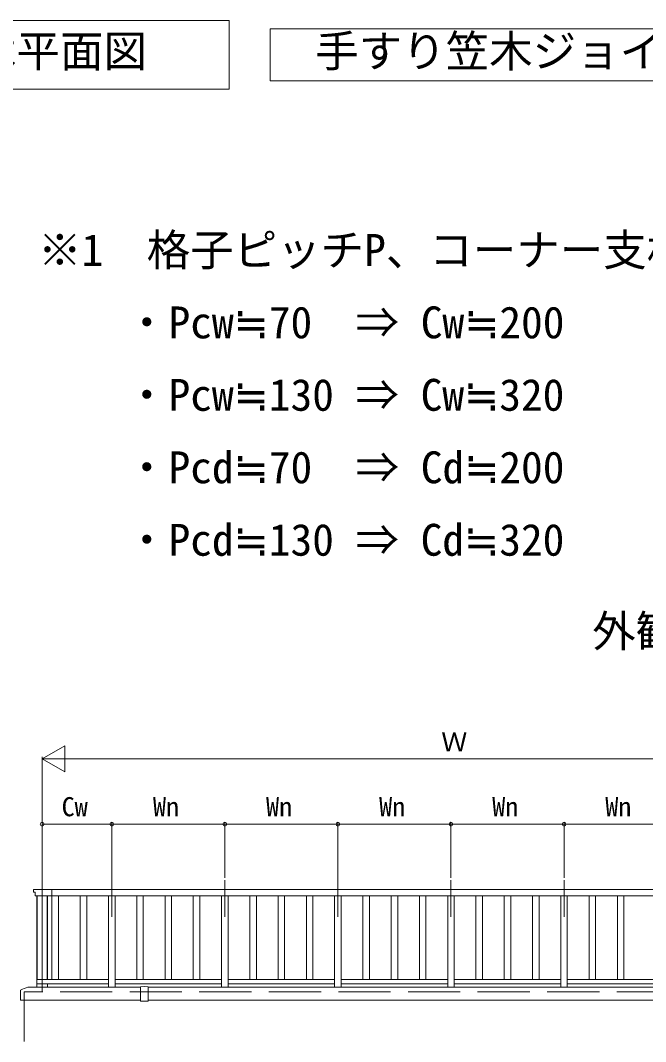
# Model space of a CAD drawing. Units: millimetres, scale not verified. Extents: x -990 to 990, y -1600 to 1603.
# Drawn here: x 270 to 557.5, y 42.8 to 512.5 of the extents above; entities that cross this region are included whole.
import ezdxf
from ezdxf.enums import TextEntityAlignment as Align

# ---------------------------------------------------------------- set-up
doc = ezdxf.new("R2010")
doc.units = ezdxf.units.MM
doc.header["$LTSCALE"] = 8
doc.linetypes.add('CHAIN2', pattern=[12, 9, -1, 1, -1])
doc.linetypes.add('DASHED3', pattern=[4, 3, -1])
for name, color, linetype, lineweight in [('0-1_USER1', 3, 'Continuous', 9), ('0-7_YSS_K', 6, 'Continuous', 9), ('0-9_YSS_KE', 4, 'Continuous', 9)]:
    doc.layers.add(name, color=color, linetype=linetype, lineweight=lineweight)
doc.styles.add('ＭＳ ゴシック', font='')
doc.styles.get('ＭＳ ゴシック').set_extended_font_data('MS Gothic')

msp = doc.modelspace()

# ---------------------------------------------------------------- linework, layer by layer
at = {"layer": '0-1_USER1'}
for points in [[(158.401, 480.792), (158.401, 512.459), (365.936, 512.459), (365.936, 480.792)], [(384.89, 484.621), (384.89, 508.621), (675.857, 508.621), (675.857, 484.621)]]:
    msp.add_lwpolyline(points, close=True, dxfattribs=at)
at = {"layer": '0-7_YSS_K'}
for p, q in [((279.996, 172.754), (290.389, 178.754)), ((290.389, 166.754), (290.389, 178.754)), ((279.996, 112.404), (279.996, 173.754)), ((279.996, 172.754), (290.389, 166.754)), ((279.996, 172.754), (300.781, 172.754)), ((291.996, 172.754), (643.996, 172.754)), ((279.996, 118.317), (279.996, 143.754)), ((279.996, 142.754), (311.996, 142.754)), ((311.996, 108.791), (311.996, 143.754)), ((311.996, 108.791), (311.996, 143.754)), ((311.996, 142.754), (363.996, 142.754)), ((363.996, 118.018), (363.996, 143.754)), ((363.996, 118.018), (363.996, 143.754)), ((363.996, 142.754), (415.996, 142.754)), ((415.996, 118.118), (415.996, 143.754)), ((415.996, 115.891), (415.996, 143.754)), ((415.996, 142.754), (467.996, 142.754)), ((467.996, 118.018), (467.996, 143.754)), ((467.996, 118.018), (467.996, 143.754)), ((467.996, 142.754), (519.996, 142.754)), ((519.996, 118.018), (519.996, 143.754)), ((519.996, 118.018), (519.996, 143.754)), ((519.996, 142.754), (571.996, 142.754))]:
    msp.add_line(p, q, dxfattribs=at)
for centre in [(279.996, 142.754), (311.996, 142.754), (311.996, 142.754), (363.996, 142.754), (363.996, 142.754), (415.996, 142.754), (415.996, 142.754), (467.996, 142.754), (467.996, 142.754), (519.996, 142.754), (519.996, 142.754)]:
    msp.add_circle(centre, 0.85, dxfattribs=at)
at = {"layer": '0-9_YSS_KE'}
for p, q in [((276.199, 112.754), (659.794, 112.754)), ((284.496, 112.754), (284.496, 109.754)), ((275.996, 112.554), (275.996, 111.754)), ((276.196, 111.554), (276.696, 111.554)), ((276.796, 111.454), (276.796, 109.854)), ((276.896, 109.754), (277.416, 109.754)), ((277.416, 109.754), (659.096, 109.754)), ((277.496, 109.754), (277.496, 67.754)), ((277.746, 109.754), (277.746, 71.254)), ((282.246, 109.754), (282.246, 71.254)), ((282.496, 109.754), (282.496, 71.254)), ((284.496, 109.754), (284.496, 71.254)), ((287.496, 109.754), (287.496, 71.254)), ((297.496, 109.754), (297.496, 71.254)), ((300.496, 109.754), (300.496, 71.254)), ((310.496, 109.754), (310.496, 67.754)), ((313.496, 109.754), (313.496, 67.754)), ((323.496, 109.754), (323.496, 71.254)), ((326.496, 109.754), (326.496, 71.254)), ((336.496, 109.754), (336.496, 71.254)), ((339.496, 109.754), (339.496, 71.254)), ((349.496, 109.754), (349.496, 71.254)), ((352.496, 109.754), (352.496, 71.254)), ((362.496, 109.754), (362.496, 67.754)), ((365.496, 109.754), (365.496, 67.754)), ((375.496, 109.754), (375.496, 71.254)), ((378.496, 109.754), (378.496, 71.254)), ((388.496, 109.754), (388.496, 71.254)), ((391.496, 109.754), (391.496, 71.254)), ((401.496, 109.754), (401.496, 71.254)), ((404.496, 109.754), (404.496, 71.254)), ((414.496, 109.754), (414.496, 67.754)), ((417.496, 109.754), (417.496, 67.754)), ((427.496, 109.754), (427.496, 71.254)), ((430.496, 109.754), (430.496, 71.254)), ((440.496, 109.754), (440.496, 71.254)), ((443.496, 109.754), (443.496, 71.254)), ((453.496, 109.754), (453.496, 71.254)), ((456.496, 109.754), (456.496, 71.254)), ((466.496, 109.754), (466.496, 67.754)), ((469.496, 109.754), (469.496, 67.754)), ((479.496, 109.754), (479.496, 71.254)), ((482.496, 109.754), (482.496, 71.254)), ((492.496, 109.754), (492.496, 71.254)), ((495.496, 109.754), (495.496, 71.254)), ((505.496, 109.754), (505.496, 71.254)), ((508.496, 109.754), (508.496, 71.254)), ((518.496, 109.754), (518.496, 67.754)), ((521.496, 109.754), (521.496, 67.754)), ((531.496, 109.754), (531.496, 71.254)), ((534.496, 109.754), (534.496, 71.254)), ((544.496, 109.754), (544.496, 71.254)), ((547.496, 109.754), (547.496, 71.254)), ((277.496, 71.254), (310.496, 71.254)), ((313.496, 71.254), (362.496, 71.254)), ((365.496, 71.254), (414.496, 71.254)), ((417.496, 71.254), (466.496, 71.254)), ((469.496, 71.254), (518.496, 71.254)), ((521.496, 71.254), (570.496, 71.254)), ((269.996, 66.254), (269.996, 62.784)), ((325.247, 67.754), (273.558, 67.754)), ((277.496, 69.254), (310.496, 69.254)), ((282.496, 69.254), (282.496, 67.754)), ((313.496, 69.254), (362.496, 69.254)), ((325.247, 61.512), (325.247, 67.897)), ((326.997, 68.054), (325.343, 67.997)), ((326.997, 68.054), (328.65, 67.997)), ((328.747, 67.897), (328.747, 61.512)), ((607.246, 67.754), (328.747, 67.754)), ((365.496, 69.254), (414.496, 69.254)), ((417.496, 69.254), (466.496, 69.254)), ((469.496, 69.254), (518.496, 69.254)), ((521.496, 69.254), (570.496, 69.254)), ((270.026, 62.754), (270.041, 62.754)), ((270.071, 62.724), (270.071, 61.784)), ((270.101, 61.754), (325.247, 61.754)), ((270.101, 61.754), (270.181, 61.754)), ((271.746, 61.755), (271.746, 42.755)), ((326.997, 61.354), (325.343, 61.412)), ((326.997, 61.354), (328.65, 61.412)), ((328.747, 61.754), (607.246, 61.754))]:
    msp.add_line(p, q, dxfattribs=at)
at = {"layer": '0-9_YSS_KE', "linetype": 'CHAIN2'}
for p, q in [((279.996, 65.655), (279.996, 117.317)), ((311.996, 117.018), (311.996, 100.061)), ((363.996, 117.018), (363.996, 100.061)), ((415.996, 117.018), (415.996, 100.061)), ((467.996, 117.018), (467.996, 100.061)), ((519.996, 117.018), (519.996, 100.061))]:
    msp.add_line(p, q, dxfattribs=at)
at = {"layer": '0-9_YSS_KE', "linetype": 'DASHED3'}
for p, q in [((271.746, 65.655), (271.746, 61.755)), ((664.246, 65.655), (271.746, 65.655))]:
    msp.add_line(p, q, dxfattribs=at)
at = {"layer": '0-9_YSS_KE'}
for centre, radius, start, end in [((276.196, 112.554), 0.2, 89.17236, 180), ((276.196, 111.754), 0.2, 180, 270), ((276.696, 111.454), 0.1, 0, 90), ((276.896, 109.854), 0.1, 180, 270), ((270.196, 66.254), 0.2, 118.78907, 180), ((276.842, 54.16), 14, 104.08208, 118.78907), ((273.558, 67.254), 0.5, 89.99998, 104.08206), ((325.347, 67.897), 0.1, 92, 180), ((328.647, 67.897), 0.1, 360, 88), ((270.026, 62.784), 0.03, 180, 270), ((270.041, 62.724), 0.03, 0, 90), ((270.101, 61.784), 0.03, 179.99997, 269.99997), ((325.347, 61.512), 0.1, 180, 268), ((328.647, 61.512), 0.1, 272, 0)]:
    msp.add_arc(centre, radius, start, end, dxfattribs=at)

# ---------------------------------------------------------------- texts
at = {"layer": '0-1_USER1', "style": 'ＭＳ ゴシック'}
for s, p in [('手すり笠木平面図', (168.235, 486.626)), ('手すり笠木ジョイント部', (405.583, 486.621)), ('※1\u3000格子ピッチP、コーナー支柱位置Cについて', (278.117, 395.176)), ('\u3000\u3000・Pcw≒70\u3000⇒ Cw≒200', (278.117, 361.843)), ('\u3000\u3000・Pcw≒130 ⇒ Cw≒320', (278.117, 328.509)), ('\u3000\u3000・Pcd≒70\u3000⇒ Cd≒200', (278.117, 295.176)), ('\u3000\u3000・Pcd≒130 ⇒ Cd≒320', (278.117, 261.843)), ('外観姿図', (532.956, 219.809))]:
    msp.add_text(s, height=14.66, dxfattribs=at).set_placement(p, align=Align.BOTTOM_LEFT)
at = {"layer": '0-7_YSS_K', "style": 'ＭＳ ゴシック'}
for s, p in [('Ｗ', (463.516, 173.554)), ('Cw', (288.956, 143.754)), ('Wn', (330.956, 143.754)), ('Wn', (382.956, 143.754)), ('Wn', (434.956, 143.754)), ('Wn', (486.956, 143.754)), ('Wn', (538.956, 143.754))]:
    msp.add_text(s, height=8.798, dxfattribs=at).set_placement(p, align=Align.BOTTOM_LEFT)

doc.saveas('drawing.dxf')
